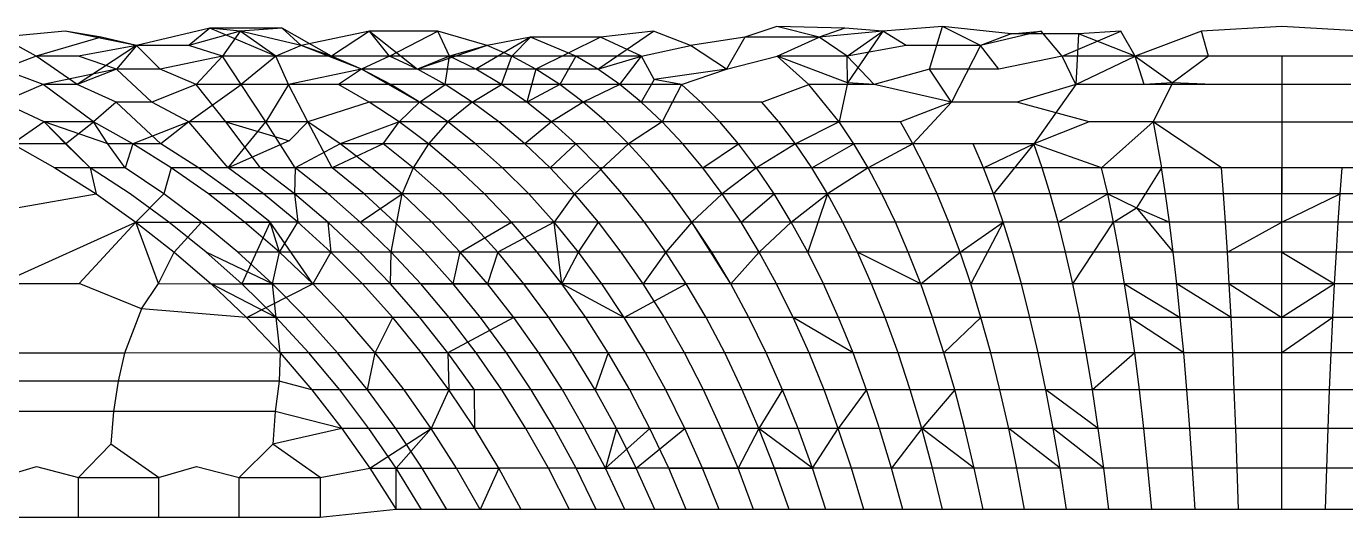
# Model space of a CAD drawing. Header units: inches. Extents: x 17 to 4615, y 5 to 3256.
# Drawn here: x 1641.469 to 1642.797, y 2598.152 to 2598.646 of the extents above; entities that cross this region are included whole.
import ezdxf

# ---------------------------------------------------------------- set-up
doc = ezdxf.new("R2010")
doc.units = ezdxf.units.IN
doc.header["$MEASUREMENT"] = 0

msp = doc.modelspace()

# ---------------------------------------------------------------- linework, layer by layer
for p, q in [((1642.2244, 2598.6464), (1642.1923, 2598.6356)), ((1642.267, 2598.6356), (1642.2244, 2598.6464)), ((1642.2926, 2598.6446), (1642.2244, 2598.6464)), ((1642.391, 2598.6464), (1642.331, 2598.6416)), ((1642.3778, 2598.6034), (1642.391, 2598.6464)), ((1642.4601, 2598.6391), (1642.391, 2598.6464)), ((1642.4291, 2598.6272), (1642.391, 2598.6464)), ((1642.7324, 2598.6464), (1642.6514, 2598.6416)), ((1642.8135, 2598.6416), (1642.7324, 2598.6464)), ((1641.5084, 2598.6416), (1641.4447, 2598.6356)), ((1641.4794, 2598.6165), (1641.4447, 2598.6356)), ((1641.5445, 2598.6356), (1641.4794, 2598.6165)), ((1641.5445, 2598.6356), (1641.5084, 2598.6416)), ((1641.5803, 2598.6272), (1641.5084, 2598.6416)), ((1641.5803, 2598.6272), (1641.5445, 2598.6356)), ((1641.654, 2598.6446), (1641.5803, 2598.6272)), ((1641.654, 2598.6446), (1641.6329, 2598.6272)), ((1641.6844, 2598.6416), (1641.6329, 2598.6272)), ((1641.6844, 2598.6416), (1641.654, 2598.6446)), ((1641.7266, 2598.6446), (1641.654, 2598.6446)), ((1641.7204, 2598.6165), (1641.654, 2598.6446)), ((1641.6844, 2598.6416), (1641.6668, 2598.6165)), ((1641.7266, 2598.6446), (1641.6844, 2598.6416)), ((1641.7204, 2598.6165), (1641.6844, 2598.6416)), ((1641.746, 2598.6272), (1641.6844, 2598.6416)), ((1641.746, 2598.6272), (1641.7266, 2598.6446)), ((1641.7764, 2598.6165), (1641.7266, 2598.6446)), ((1641.8146, 2598.6416), (1641.746, 2598.6272)), ((1641.8146, 2598.6416), (1641.7764, 2598.6165)), ((1641.8347, 2598.6165), (1641.8146, 2598.6416)), ((1641.8832, 2598.6416), (1641.8146, 2598.6416)), ((1641.8146, 2598.6416), (1641.8629, 2598.6034)), ((1641.8347, 2598.6165), (1641.8832, 2598.6416)), ((1641.8952, 2598.6165), (1641.8832, 2598.6416)), ((1641.9331, 2598.6272), (1641.8832, 2598.6416)), ((1641.9767, 2598.6356), (1641.9215, 2598.6034)), ((1641.9767, 2598.6356), (1641.9331, 2598.6272)), ((1641.9577, 2598.6165), (1641.9767, 2598.6356)), ((1642.0469, 2598.6356), (1641.9767, 2598.6356)), ((1642.022, 2598.6165), (1641.9767, 2598.6356)), ((1642.0469, 2598.6356), (1641.982, 2598.6034)), ((1642.0444, 2598.6034), (1642.1003, 2598.6416)), ((1642.1003, 2598.6416), (1642.0469, 2598.6356)), ((1642.0881, 2598.6165), (1642.0469, 2598.6356)), ((1642.1374, 2598.6272), (1642.1003, 2598.6416)), ((1642.1923, 2598.6356), (1642.1374, 2598.6272)), ((1642.1923, 2598.6356), (1642.1738, 2598.6034)), ((1642.267, 2598.6356), (1642.1923, 2598.6356)), ((1642.2247, 2598.6165), (1642.267, 2598.6356)), ((1642.2926, 2598.6446), (1642.267, 2598.6356)), ((1642.331, 2598.6416), (1642.267, 2598.6356)), ((1642.295, 2598.6165), (1642.267, 2598.6356)), ((1642.331, 2598.6416), (1642.2926, 2598.6446)), ((1642.295, 2598.6165), (1642.331, 2598.6416)), ((1642.331, 2598.6416), (1642.2953, 2598.5896)), ((1642.3546, 2598.6272), (1642.331, 2598.6416)), ((1642.4901, 2598.6416), (1642.4291, 2598.6272)), ((1642.4601, 2598.6391), (1642.4291, 2598.6272)), ((1642.4601, 2598.6391), (1642.4901, 2598.6416)), ((1642.5279, 2598.6391), (1642.4601, 2598.6391)), ((1642.5113, 2598.6165), (1642.4901, 2598.6416)), ((1642.5113, 2598.6165), (1642.5705, 2598.6416)), ((1642.5279, 2598.6391), (1642.5251, 2598.588)), ((1642.5705, 2598.6416), (1642.5279, 2598.6391)), ((1642.5847, 2598.6165), (1642.5279, 2598.6391)), ((1642.5847, 2598.6165), (1642.5705, 2598.6416)), ((1642.6514, 2598.6416), (1642.5847, 2598.6165)), ((1642.6585, 2598.6165), (1642.6514, 2598.6416)), ((1641.5803, 2598.6272), (1641.5204, 2598.588)), ((1641.5803, 2598.6272), (1641.522, 2598.6165)), ((1641.5803, 2598.6272), (1641.56, 2598.6034)), ((1641.6041, 2598.6034), (1641.5803, 2598.6272)), ((1641.6329, 2598.6272), (1641.5803, 2598.6272)), ((1641.6668, 2598.6165), (1641.6329, 2598.6272)), ((1641.746, 2598.6272), (1641.7204, 2598.6165)), ((1641.7764, 2598.6165), (1641.746, 2598.6272)), ((1641.8064, 2598.6034), (1641.746, 2598.6272)), ((1641.9331, 2598.6272), (1641.8629, 2598.6034)), ((1641.9331, 2598.6272), (1641.8952, 2598.6165)), ((1641.9577, 2598.6165), (1641.9331, 2598.6272)), ((1642.0881, 2598.6165), (1642.1374, 2598.6272)), ((1642.1738, 2598.6034), (1642.1374, 2598.6272)), ((1642.3546, 2598.6272), (1642.295, 2598.6165)), ((1642.4291, 2598.6272), (1642.3546, 2598.6272)), ((1642.4291, 2598.6272), (1642.4002, 2598.5703)), ((1642.4477, 2598.6034), (1642.4291, 2598.6272)), ((1641.4794, 2598.6165), (1641.4451, 2598.6034)), ((1641.5204, 2598.588), (1641.4794, 2598.6165)), ((1641.522, 2598.6165), (1641.4794, 2598.6165)), ((1641.56, 2598.6034), (1641.522, 2598.6165)), ((1641.6668, 2598.6165), (1641.6041, 2598.6034)), ((1641.6668, 2598.6165), (1641.6401, 2598.588)), ((1641.6854, 2598.588), (1641.6668, 2598.6165)), ((1641.7204, 2598.6165), (1641.6668, 2598.6165)), ((1641.7204, 2598.6165), (1641.6854, 2598.588)), ((1641.7332, 2598.588), (1641.7204, 2598.6165)), ((1641.7764, 2598.6165), (1641.7204, 2598.6165)), ((1641.8064, 2598.6034), (1641.7764, 2598.6165)), ((1641.8347, 2598.6165), (1641.7764, 2598.6165)), ((1641.8347, 2598.6165), (1641.8064, 2598.6034)), ((1641.8629, 2598.6034), (1641.8347, 2598.6165)), ((1641.8952, 2598.6165), (1641.8347, 2598.6165)), ((1641.8952, 2598.6165), (1641.8629, 2598.6034)), ((1641.8907, 2598.588), (1641.8952, 2598.6165)), ((1641.9215, 2598.6034), (1641.8952, 2598.6165)), ((1641.9577, 2598.6165), (1641.8952, 2598.6165)), ((1641.9474, 2598.588), (1641.9577, 2598.6165)), ((1641.982, 2598.6034), (1641.9577, 2598.6165)), ((1642.022, 2598.6165), (1641.9577, 2598.6165)), ((1642.022, 2598.6165), (1642.006, 2598.588)), ((1642.0444, 2598.6034), (1642.022, 2598.6165)), ((1642.0881, 2598.6165), (1642.022, 2598.6165)), ((1642.0444, 2598.6034), (1642.0881, 2598.6165)), ((1642.0663, 2598.588), (1642.0881, 2598.6165)), ((1642.1011, 2598.5929), (1642.0881, 2598.6165)), ((1642.1738, 2598.6034), (1642.2247, 2598.6165)), ((1642.295, 2598.6165), (1642.2247, 2598.6165)), ((1642.2564, 2598.588), (1642.2247, 2598.6165)), ((1642.2953, 2598.5896), (1642.2247, 2598.6165)), ((1642.3222, 2598.588), (1642.295, 2598.6165)), ((1642.2953, 2598.5896), (1642.295, 2598.6165)), ((1642.5113, 2598.6165), (1642.4477, 2598.6034)), ((1642.5847, 2598.6165), (1642.5113, 2598.6165)), ((1642.5251, 2598.588), (1642.5113, 2598.6165)), ((1642.5251, 2598.588), (1642.5847, 2598.6165)), ((1642.6585, 2598.6165), (1642.5847, 2598.6165)), ((1642.5847, 2598.6165), (1642.6225, 2598.5896)), ((1642.5939, 2598.588), (1642.5847, 2598.6165)), ((1642.6585, 2598.6165), (1642.6225, 2598.5896)), ((1642.7324, 2598.6165), (1642.6585, 2598.6165)), ((1642.8064, 2598.6165), (1642.7324, 2598.6165)), ((1642.7324, 2598.6165), (1642.7324, 2598.588)), ((1641.4862, 2598.588), (1641.4451, 2598.6034)), ((1641.56, 2598.6034), (1641.4862, 2598.588)), ((1641.56, 2598.6034), (1641.5204, 2598.588)), ((1641.5956, 2598.5703), (1641.56, 2598.6034)), ((1641.6041, 2598.6034), (1641.56, 2598.6034)), ((1641.6401, 2598.588), (1641.6041, 2598.6034)), ((1641.8064, 2598.6034), (1641.7332, 2598.588)), ((1641.8064, 2598.6034), (1641.7835, 2598.588)), ((1641.836, 2598.588), (1641.8064, 2598.6034)), ((1641.8629, 2598.6034), (1641.8064, 2598.6034)), ((1641.865, 2598.5703), (1641.8064, 2598.6034)), ((1641.8907, 2598.588), (1641.8629, 2598.6034)), ((1641.9215, 2598.6034), (1641.8629, 2598.6034)), ((1641.9474, 2598.588), (1641.9215, 2598.6034)), ((1641.982, 2598.6034), (1641.9215, 2598.6034)), ((1641.982, 2598.6034), (1641.9728, 2598.5703)), ((1642.006, 2598.588), (1641.982, 2598.6034)), ((1642.0444, 2598.6034), (1641.982, 2598.6034)), ((1642.0663, 2598.588), (1642.0444, 2598.6034)), ((1642.1738, 2598.6034), (1642.1011, 2598.5929)), ((1642.1283, 2598.588), (1642.1738, 2598.6034)), ((1642.3778, 2598.6034), (1642.3222, 2598.588)), ((1642.4477, 2598.6034), (1642.3778, 2598.6034)), ((1642.4002, 2598.5703), (1642.3778, 2598.6034)), ((1641.4862, 2598.588), (1641.445, 2598.5703)), ((1641.537, 2598.5504), (1641.4862, 2598.588)), ((1641.5204, 2598.588), (1641.4862, 2598.588)), ((1641.5597, 2598.5703), (1641.5204, 2598.588)), ((1641.6401, 2598.588), (1641.5956, 2598.5703)), ((1641.6329, 2598.5504), (1641.6854, 2598.588)), ((1641.6702, 2598.5504), (1641.6401, 2598.588)), ((1641.6854, 2598.588), (1641.6401, 2598.588)), ((1641.7102, 2598.5504), (1641.6854, 2598.588)), ((1641.7332, 2598.588), (1641.6854, 2598.588)), ((1641.7332, 2598.588), (1641.7102, 2598.5504)), ((1641.7526, 2598.5504), (1641.7332, 2598.588)), ((1641.7835, 2598.588), (1641.7332, 2598.588)), ((1641.8142, 2598.5703), (1641.7835, 2598.588)), ((1641.836, 2598.588), (1641.7835, 2598.588)), ((1641.865, 2598.5703), (1641.836, 2598.588)), ((1641.8907, 2598.588), (1641.836, 2598.588)), ((1641.865, 2598.5703), (1641.8907, 2598.588)), ((1641.9179, 2598.5703), (1641.8907, 2598.588)), ((1641.9474, 2598.588), (1641.8907, 2598.588)), ((1641.9179, 2598.5703), (1641.9474, 2598.588)), ((1641.9728, 2598.5703), (1641.9474, 2598.588)), ((1642.006, 2598.588), (1641.9474, 2598.588)), ((1642.006, 2598.588), (1641.9728, 2598.5703)), ((1642.0295, 2598.5703), (1642.006, 2598.588)), ((1642.0663, 2598.588), (1642.006, 2598.588)), ((1642.0663, 2598.588), (1642.0295, 2598.5703)), ((1642.0879, 2598.5703), (1642.0663, 2598.588)), ((1642.1283, 2598.588), (1642.0663, 2598.588)), ((1642.1011, 2598.5929), (1642.0879, 2598.5703)), ((1642.1283, 2598.588), (1642.1011, 2598.5929)), ((1642.1283, 2598.588), (1642.109, 2598.5504)), ((1642.1478, 2598.5703), (1642.1283, 2598.588)), ((1642.2092, 2598.5703), (1642.2564, 2598.588)), ((1642.3222, 2598.588), (1642.2564, 2598.588)), ((1642.2869, 2598.5504), (1642.2564, 2598.588)), ((1642.2953, 2598.5896), (1642.2869, 2598.5504)), ((1642.3222, 2598.588), (1642.2953, 2598.5896)), ((1642.4002, 2598.5703), (1642.3222, 2598.588)), ((1642.5251, 2598.588), (1642.4657, 2598.5703)), ((1642.5251, 2598.588), (1642.483, 2598.5284)), ((1642.5939, 2598.588), (1642.5251, 2598.588)), ((1642.6225, 2598.5896), (1642.5939, 2598.588)), ((1642.6631, 2598.588), (1642.5939, 2598.588)), ((1642.6225, 2598.5896), (1642.6028, 2598.5504)), ((1642.6631, 2598.588), (1642.6225, 2598.5896)), ((1642.7324, 2598.588), (1642.6631, 2598.588)), ((1642.8018, 2598.588), (1642.7324, 2598.588)), ((1642.7324, 2598.588), (1642.7324, 2598.5504)), ((1641.4873, 2598.5504), (1641.445, 2598.5703)), ((1641.5597, 2598.5703), (1641.537, 2598.5504)), ((1641.6048, 2598.5284), (1641.5597, 2598.5703)), ((1641.5956, 2598.5703), (1641.5597, 2598.5703)), ((1641.6329, 2598.5504), (1641.5956, 2598.5703)), ((1641.8142, 2598.5703), (1641.7526, 2598.5504)), ((1641.8443, 2598.5504), (1641.8142, 2598.5703)), ((1641.865, 2598.5703), (1641.8142, 2598.5703)), ((1641.8443, 2598.5504), (1641.865, 2598.5703)), ((1641.8935, 2598.5504), (1641.865, 2598.5703)), ((1641.9179, 2598.5703), (1641.865, 2598.5703)), ((1641.9179, 2598.5703), (1641.8935, 2598.5504)), ((1641.9447, 2598.5504), (1641.9179, 2598.5703)), ((1641.9728, 2598.5703), (1641.9179, 2598.5703)), ((1641.9977, 2598.5504), (1641.9728, 2598.5703)), ((1642.0295, 2598.5703), (1641.9728, 2598.5703)), ((1642.0295, 2598.5703), (1641.9977, 2598.5504)), ((1642.0526, 2598.5504), (1642.0295, 2598.5703)), ((1642.0879, 2598.5703), (1642.0295, 2598.5703)), ((1642.109, 2598.5504), (1642.0879, 2598.5703)), ((1642.1478, 2598.5703), (1642.0879, 2598.5703)), ((1642.167, 2598.5504), (1642.1478, 2598.5703)), ((1642.2092, 2598.5703), (1642.1478, 2598.5703)), ((1642.2264, 2598.5504), (1642.2092, 2598.5703)), ((1642.4002, 2598.5703), (1642.3486, 2598.5504)), ((1642.4002, 2598.5703), (1642.3613, 2598.5284)), ((1642.4657, 2598.5703), (1642.4002, 2598.5703)), ((1642.5384, 2598.5504), (1642.4657, 2598.5703)), ((1641.4873, 2598.5504), (1641.4554, 2598.5284)), ((1641.5336, 2598.5042), (1641.4873, 2598.5504)), ((1641.5512, 2598.5284), (1641.4873, 2598.5504)), ((1641.537, 2598.5504), (1641.4873, 2598.5504)), ((1641.4873, 2598.5504), (1641.5089, 2598.5284)), ((1641.5089, 2598.5284), (1641.537, 2598.5504)), ((1641.5766, 2598.5284), (1641.537, 2598.5504)), ((1641.5512, 2598.5284), (1641.537, 2598.5504)), ((1641.6329, 2598.5504), (1641.5766, 2598.5284)), ((1641.6329, 2598.5504), (1641.6048, 2598.5284)), ((1641.6724, 2598.5042), (1641.6329, 2598.5504)), ((1641.6702, 2598.5504), (1641.6329, 2598.5504)), ((1641.7048, 2598.5042), (1641.6702, 2598.5504)), ((1641.7102, 2598.5504), (1641.6702, 2598.5504)), ((1641.6702, 2598.5504), (1641.7337, 2598.5312)), ((1641.6724, 2598.5042), (1641.7102, 2598.5504)), ((1641.7398, 2598.5042), (1641.7102, 2598.5504)), ((1641.7526, 2598.5504), (1641.7102, 2598.5504)), ((1641.7337, 2598.5312), (1641.7526, 2598.5504)), ((1641.7851, 2598.5284), (1641.7526, 2598.5504)), ((1641.7771, 2598.5042), (1641.7526, 2598.5504)), ((1641.8443, 2598.5504), (1641.7851, 2598.5284)), ((1641.8283, 2598.5284), (1641.8443, 2598.5504)), ((1641.8738, 2598.5284), (1641.8443, 2598.5504)), ((1641.8935, 2598.5504), (1641.8443, 2598.5504)), ((1641.8935, 2598.5504), (1641.8738, 2598.5284)), ((1641.9213, 2598.5284), (1641.8935, 2598.5504)), ((1641.9447, 2598.5504), (1641.8935, 2598.5504)), ((1641.9708, 2598.5284), (1641.9447, 2598.5504)), ((1641.9977, 2598.5504), (1641.9447, 2598.5504)), ((1641.9977, 2598.5504), (1641.9708, 2598.5284)), ((1642.0221, 2598.5284), (1641.9977, 2598.5504)), ((1642.0526, 2598.5504), (1641.9977, 2598.5504)), ((1642.0751, 2598.5284), (1642.0526, 2598.5504)), ((1642.109, 2598.5504), (1642.0526, 2598.5504)), ((1642.109, 2598.5504), (1642.0751, 2598.5284)), ((1642.1297, 2598.5284), (1642.109, 2598.5504)), ((1642.167, 2598.5504), (1642.109, 2598.5504)), ((1642.1858, 2598.5284), (1642.167, 2598.5504)), ((1642.2264, 2598.5504), (1642.167, 2598.5504)), ((1642.2431, 2598.5284), (1642.2264, 2598.5504)), ((1642.2869, 2598.5504), (1642.2264, 2598.5504)), ((1642.2869, 2598.5504), (1642.2431, 2598.5284)), ((1642.3017, 2598.5284), (1642.2869, 2598.5504)), ((1642.3486, 2598.5504), (1642.2869, 2598.5504)), ((1642.3613, 2598.5284), (1642.3486, 2598.5504)), ((1642.5384, 2598.5504), (1642.483, 2598.5284)), ((1642.6028, 2598.5504), (1642.5384, 2598.5504)), ((1642.5511, 2598.5042), (1642.6028, 2598.5504)), ((1642.6718, 2598.5042), (1642.6028, 2598.5504)), ((1642.6028, 2598.5504), (1642.6113, 2598.5042)), ((1642.6028, 2598.5504), (1642.7324, 2598.5504)), ((1642.7324, 2598.5504), (1642.7324, 2598.4779)), ((1642.7324, 2598.5504), (1642.8621, 2598.5504)), ((1641.4554, 2598.5284), (1641.498, 2598.5042)), ((1641.5089, 2598.5284), (1641.4554, 2598.5284)), ((1641.5336, 2598.5042), (1641.5089, 2598.5284)), ((1641.5688, 2598.5042), (1641.5512, 2598.5284)), ((1641.5766, 2598.5284), (1641.5512, 2598.5284)), ((1641.5766, 2598.5284), (1641.5688, 2598.5042)), ((1641.6152, 2598.5042), (1641.5766, 2598.5284)), ((1641.6048, 2598.5284), (1641.5766, 2598.5284)), ((1641.6425, 2598.5042), (1641.6048, 2598.5284)), ((1641.7337, 2598.5312), (1641.6724, 2598.5042)), ((1641.7851, 2598.5284), (1641.7398, 2598.5042)), ((1641.8283, 2598.5284), (1641.7771, 2598.5042)), ((1641.8167, 2598.5042), (1641.7851, 2598.5284)), ((1641.8283, 2598.5284), (1641.7851, 2598.5284)), ((1641.8585, 2598.5042), (1641.8283, 2598.5284)), ((1641.8738, 2598.5284), (1641.8283, 2598.5284)), ((1641.8738, 2598.5284), (1641.8585, 2598.5042)), ((1641.9025, 2598.5042), (1641.8738, 2598.5284)), ((1641.9213, 2598.5284), (1641.8738, 2598.5284)), ((1641.9484, 2598.5042), (1641.9213, 2598.5284)), ((1641.9708, 2598.5284), (1641.9213, 2598.5284)), ((1641.9962, 2598.5042), (1641.9708, 2598.5284)), ((1642.0221, 2598.5284), (1641.9708, 2598.5284)), ((1641.9962, 2598.5042), (1642.0221, 2598.5284)), ((1642.0751, 2598.5284), (1642.0209, 2598.4779)), ((1642.0458, 2598.5042), (1642.0221, 2598.5284)), ((1642.0751, 2598.5284), (1642.0221, 2598.5284)), ((1642.0971, 2598.5042), (1642.0751, 2598.5284)), ((1642.1297, 2598.5284), (1642.0751, 2598.5284)), ((1642.1499, 2598.5042), (1642.1297, 2598.5284)), ((1642.1858, 2598.5284), (1642.1297, 2598.5284)), ((1642.1499, 2598.5042), (1642.1858, 2598.5284)), ((1642.204, 2598.5042), (1642.1858, 2598.5284)), ((1642.2431, 2598.5284), (1642.1858, 2598.5284)), ((1642.2431, 2598.5284), (1642.204, 2598.5042)), ((1642.2595, 2598.5042), (1642.2431, 2598.5284)), ((1642.3017, 2598.5284), (1642.2431, 2598.5284)), ((1642.2595, 2598.5042), (1642.3017, 2598.5284)), ((1642.3161, 2598.5042), (1642.3017, 2598.5284)), ((1642.3613, 2598.5284), (1642.3017, 2598.5284)), ((1642.3613, 2598.5284), (1642.3161, 2598.5042)), ((1642.3737, 2598.5042), (1642.3613, 2598.5284)), ((1642.4218, 2598.5284), (1642.3613, 2598.5284)), ((1642.4321, 2598.5042), (1642.4218, 2598.5284)), ((1642.483, 2598.5284), (1642.4218, 2598.5284)), ((1642.4321, 2598.5042), (1642.483, 2598.5284)), ((1642.483, 2598.5284), (1642.4422, 2598.4779)), ((1642.4913, 2598.5042), (1642.483, 2598.5284)), ((1642.5511, 2598.5042), (1642.483, 2598.5284)), ((1641.498, 2598.5042), (1641.5395, 2598.4779)), ((1641.5336, 2598.5042), (1641.498, 2598.5042)), ((1641.5738, 2598.4779), (1641.5336, 2598.5042)), ((1641.5688, 2598.5042), (1641.5336, 2598.5042)), ((1641.5336, 2598.5042), (1641.5395, 2598.4779)), ((1641.6078, 2598.4779), (1641.5688, 2598.5042)), ((1641.6152, 2598.5042), (1641.6078, 2598.4779)), ((1641.6527, 2598.4779), (1641.6152, 2598.5042)), ((1641.6425, 2598.5042), (1641.6152, 2598.5042)), ((1641.6791, 2598.4779), (1641.6425, 2598.5042)), ((1641.6724, 2598.5042), (1641.6425, 2598.5042)), ((1641.708, 2598.4779), (1641.6724, 2598.5042)), ((1641.7048, 2598.5042), (1641.6724, 2598.5042)), ((1641.7393, 2598.4779), (1641.7048, 2598.5042)), ((1641.7398, 2598.5042), (1641.7048, 2598.5042)), ((1641.7398, 2598.5042), (1641.7393, 2598.4779)), ((1641.7731, 2598.4779), (1641.7398, 2598.5042)), ((1641.7771, 2598.5042), (1641.7398, 2598.5042)), ((1641.8092, 2598.4779), (1641.7771, 2598.5042)), ((1641.8167, 2598.5042), (1641.7771, 2598.5042)), ((1641.8474, 2598.4779), (1641.8167, 2598.5042)), ((1641.8585, 2598.5042), (1641.8167, 2598.5042)), ((1641.8585, 2598.5042), (1641.8474, 2598.4779)), ((1641.8879, 2598.4779), (1641.8585, 2598.5042)), ((1641.9025, 2598.5042), (1641.8585, 2598.5042)), ((1641.9303, 2598.4779), (1641.9025, 2598.5042)), ((1641.9484, 2598.5042), (1641.9025, 2598.5042)), ((1641.9747, 2598.4779), (1641.9484, 2598.5042)), ((1641.9962, 2598.5042), (1641.9484, 2598.5042)), ((1642.0209, 2598.4779), (1641.9962, 2598.5042)), ((1642.0458, 2598.5042), (1641.9962, 2598.5042)), ((1642.0689, 2598.4779), (1642.0458, 2598.5042)), ((1642.0971, 2598.5042), (1642.0458, 2598.5042)), ((1642.1184, 2598.4779), (1642.0971, 2598.5042)), ((1642.1499, 2598.5042), (1642.0971, 2598.5042)), ((1642.1694, 2598.4779), (1642.1499, 2598.5042)), ((1642.204, 2598.5042), (1642.1499, 2598.5042)), ((1642.204, 2598.5042), (1642.1694, 2598.4779)), ((1642.2218, 2598.4779), (1642.204, 2598.5042)), ((1642.2595, 2598.5042), (1642.204, 2598.5042)), ((1642.2754, 2598.4779), (1642.2595, 2598.5042)), ((1642.3161, 2598.5042), (1642.2595, 2598.5042)), ((1642.3161, 2598.5042), (1642.2754, 2598.4779)), ((1642.3301, 2598.4779), (1642.3161, 2598.5042)), ((1642.3737, 2598.5042), (1642.3161, 2598.5042)), ((1642.3857, 2598.4779), (1642.3737, 2598.5042)), ((1642.4321, 2598.5042), (1642.3737, 2598.5042)), ((1642.4422, 2598.4779), (1642.4321, 2598.5042)), ((1642.4913, 2598.5042), (1642.4321, 2598.5042)), ((1642.4994, 2598.4779), (1642.4913, 2598.5042)), ((1642.5511, 2598.5042), (1642.4913, 2598.5042)), ((1642.5572, 2598.4779), (1642.5511, 2598.5042)), ((1642.6113, 2598.5042), (1642.5511, 2598.5042)), ((1642.6113, 2598.5042), (1642.5863, 2598.4639)), ((1642.6154, 2598.4779), (1642.6113, 2598.5042)), ((1642.6718, 2598.5042), (1642.6113, 2598.5042)), ((1642.6738, 2598.4779), (1642.6718, 2598.5042)), ((1642.7324, 2598.5042), (1642.6718, 2598.5042)), ((1642.7324, 2598.4779), (1642.7324, 2598.5042)), ((1642.7931, 2598.5042), (1642.7324, 2598.5042)), ((1642.7911, 2598.4779), (1642.7931, 2598.5042)), ((1642.8536, 2598.5042), (1642.7931, 2598.5042)), ((1641.4595, 2598.4639), (1641.5395, 2598.4779)), ((1641.5395, 2598.4779), (1641.5795, 2598.4496)), ((1641.6127, 2598.4496), (1641.5738, 2598.4779)), ((1641.6078, 2598.4779), (1641.5795, 2598.4496)), ((1641.6456, 2598.4496), (1641.6078, 2598.4779)), ((1641.689, 2598.4496), (1641.6527, 2598.4779)), ((1641.6791, 2598.4779), (1641.6527, 2598.4779)), ((1641.7145, 2598.4496), (1641.6791, 2598.4779)), ((1641.708, 2598.4779), (1641.6791, 2598.4779)), ((1641.7424, 2598.4496), (1641.708, 2598.4779)), ((1641.7393, 2598.4779), (1641.708, 2598.4779)), ((1641.7727, 2598.4496), (1641.7393, 2598.4779)), ((1641.7731, 2598.4779), (1641.7393, 2598.4779)), ((1641.7393, 2598.4779), (1641.7424, 2598.4496)), ((1641.8053, 2598.4496), (1641.7731, 2598.4779)), ((1641.8092, 2598.4779), (1641.7731, 2598.4779)), ((1641.8053, 2598.4496), (1641.8474, 2598.4779)), ((1641.8402, 2598.4496), (1641.8092, 2598.4779)), ((1641.8474, 2598.4779), (1641.8092, 2598.4779)), ((1641.8364, 2598.4194), (1641.8474, 2598.4779)), ((1641.8772, 2598.4496), (1641.8474, 2598.4779)), ((1641.8879, 2598.4779), (1641.8474, 2598.4779)), ((1641.9162, 2598.4496), (1641.8879, 2598.4779)), ((1641.9303, 2598.4779), (1641.8879, 2598.4779)), ((1641.9573, 2598.4496), (1641.9303, 2598.4779)), ((1641.9747, 2598.4779), (1641.9303, 2598.4779)), ((1642.0002, 2598.4496), (1641.9747, 2598.4779)), ((1642.0209, 2598.4779), (1641.9747, 2598.4779)), ((1642.0209, 2598.4779), (1642.0002, 2598.4496)), ((1642.0448, 2598.4496), (1642.0209, 2598.4779)), ((1642.0689, 2598.4779), (1642.0209, 2598.4779)), ((1642.0912, 2598.4496), (1642.0689, 2598.4779)), ((1642.1184, 2598.4779), (1642.0689, 2598.4779)), ((1642.139, 2598.4496), (1642.1184, 2598.4779)), ((1642.1694, 2598.4779), (1642.1184, 2598.4779)), ((1642.139, 2598.4496), (1642.1694, 2598.4779)), ((1642.1883, 2598.4496), (1642.1694, 2598.4779)), ((1642.2218, 2598.4779), (1642.1694, 2598.4779)), ((1642.1883, 2598.4496), (1642.2218, 2598.4779)), ((1642.2389, 2598.4496), (1642.2218, 2598.4779)), ((1642.2754, 2598.4779), (1642.2218, 2598.4779)), ((1642.2389, 2598.4496), (1642.2754, 2598.4779)), ((1642.2754, 2598.4779), (1642.2555, 2598.4194)), ((1642.2907, 2598.4496), (1642.2754, 2598.4779)), ((1642.3301, 2598.4779), (1642.2754, 2598.4779)), ((1642.3436, 2598.4496), (1642.3301, 2598.4779)), ((1642.3857, 2598.4779), (1642.3301, 2598.4779)), ((1642.3974, 2598.4496), (1642.3857, 2598.4779)), ((1642.4422, 2598.4779), (1642.3857, 2598.4779)), ((1642.452, 2598.4496), (1642.4422, 2598.4779)), ((1642.4994, 2598.4779), (1642.4422, 2598.4779)), ((1642.5072, 2598.4496), (1642.4994, 2598.4779)), ((1642.5572, 2598.4779), (1642.4994, 2598.4779)), ((1642.5072, 2598.4496), (1642.5572, 2598.4779)), ((1642.5631, 2598.4496), (1642.5572, 2598.4779)), ((1642.6154, 2598.4779), (1642.5572, 2598.4779)), ((1642.5572, 2598.4779), (1642.5863, 2598.4639)), ((1642.6193, 2598.4496), (1642.6154, 2598.4779)), ((1642.6738, 2598.4779), (1642.6154, 2598.4779)), ((1642.6758, 2598.4496), (1642.6738, 2598.4779)), ((1642.7324, 2598.4779), (1642.6738, 2598.4779)), ((1642.7324, 2598.4496), (1642.7324, 2598.4779)), ((1642.7911, 2598.4779), (1642.7324, 2598.4779)), ((1642.7324, 2598.4496), (1642.7911, 2598.4779)), ((1642.7891, 2598.4496), (1642.7911, 2598.4779)), ((1642.8495, 2598.4779), (1642.7911, 2598.4779)), ((1642.5631, 2598.4496), (1642.5863, 2598.4639)), ((1642.5863, 2598.4639), (1642.6193, 2598.4496)), ((1642.5863, 2598.4639), (1642.6231, 2598.4194)), ((1641.4432, 2598.3878), (1641.5795, 2598.4496)), ((1641.5795, 2598.4496), (1641.5224, 2598.3878)), ((1641.5795, 2598.4496), (1641.6182, 2598.4194)), ((1641.6024, 2598.3878), (1641.5795, 2598.4496)), ((1641.5795, 2598.4496), (1641.6127, 2598.4496)), ((1641.6503, 2598.4194), (1641.6127, 2598.4496)), ((1641.6127, 2598.4496), (1641.6456, 2598.4496)), ((1641.6182, 2598.4194), (1641.6456, 2598.4496)), ((1641.682, 2598.4194), (1641.6456, 2598.4496)), ((1641.6456, 2598.4496), (1641.7145, 2598.4496)), ((1641.7145, 2598.4496), (1641.6863, 2598.3874)), ((1641.7239, 2598.4194), (1641.689, 2598.4496)), ((1641.7145, 2598.4496), (1641.689, 2598.4496)), ((1641.7239, 2598.4194), (1641.7145, 2598.4496)), ((1641.7424, 2598.4496), (1641.7145, 2598.4496)), ((1641.7575, 2598.3874), (1641.7145, 2598.4496)), ((1641.7239, 2598.4194), (1641.7424, 2598.4496)), ((1641.7756, 2598.4194), (1641.7424, 2598.4496)), ((1641.7727, 2598.4496), (1641.7424, 2598.4496)), ((1641.8049, 2598.4194), (1641.7727, 2598.4496)), ((1641.8053, 2598.4496), (1641.7727, 2598.4496)), ((1641.7727, 2598.4496), (1641.7756, 2598.4194)), ((1641.8364, 2598.4194), (1641.8053, 2598.4496)), ((1641.8402, 2598.4496), (1641.8053, 2598.4496)), ((1641.8701, 2598.4194), (1641.8402, 2598.4496)), ((1641.8772, 2598.4496), (1641.8402, 2598.4496)), ((1641.9058, 2598.4194), (1641.8772, 2598.4496)), ((1641.9162, 2598.4496), (1641.8772, 2598.4496)), ((1641.9058, 2598.4194), (1641.9573, 2598.4496)), ((1641.9436, 2598.4194), (1641.9162, 2598.4496)), ((1641.9573, 2598.4496), (1641.9162, 2598.4496)), ((1642.0002, 2598.4496), (1641.9436, 2598.4194)), ((1641.9833, 2598.4194), (1641.9573, 2598.4496)), ((1642.0002, 2598.4496), (1641.9573, 2598.4496)), ((1642.0247, 2598.4194), (1642.0002, 2598.4496)), ((1642.0448, 2598.4496), (1642.0002, 2598.4496)), ((1642.0082, 2598.3874), (1642.0002, 2598.4496)), ((1642.0247, 2598.4194), (1642.0448, 2598.4496)), ((1642.0679, 2598.4194), (1642.0448, 2598.4496)), ((1642.0912, 2598.4496), (1642.0448, 2598.4496)), ((1642.1127, 2598.4194), (1642.0912, 2598.4496)), ((1642.139, 2598.4496), (1642.0912, 2598.4496)), ((1642.139, 2598.4496), (1642.1127, 2598.4194)), ((1642.1589, 2598.4194), (1642.139, 2598.4496)), ((1642.1883, 2598.4496), (1642.139, 2598.4496)), ((1642.178, 2598.3874), (1642.139, 2598.4496)), ((1642.2066, 2598.4194), (1642.1883, 2598.4496)), ((1642.2389, 2598.4496), (1642.1883, 2598.4496)), ((1642.2066, 2598.4194), (1642.2389, 2598.4496)), ((1642.2555, 2598.4194), (1642.2389, 2598.4496)), ((1642.2907, 2598.4496), (1642.2389, 2598.4496)), ((1642.3055, 2598.4194), (1642.2907, 2598.4496)), ((1642.3436, 2598.4496), (1642.2907, 2598.4496)), ((1642.3566, 2598.4194), (1642.3436, 2598.4496)), ((1642.3974, 2598.4496), (1642.3436, 2598.4496)), ((1642.4086, 2598.4194), (1642.3974, 2598.4496)), ((1642.452, 2598.4496), (1642.3974, 2598.4496)), ((1642.4086, 2598.4194), (1642.452, 2598.4496)), ((1642.452, 2598.4496), (1642.4194, 2598.3874)), ((1642.4614, 2598.4194), (1642.452, 2598.4496)), ((1642.5072, 2598.4496), (1642.452, 2598.4496)), ((1642.5148, 2598.4194), (1642.5072, 2598.4496)), ((1642.5631, 2598.4496), (1642.5072, 2598.4496)), ((1642.522, 2598.3874), (1642.5631, 2598.4496)), ((1642.5688, 2598.4194), (1642.5631, 2598.4496)), ((1642.6193, 2598.4496), (1642.5631, 2598.4496)), ((1642.6231, 2598.4194), (1642.6193, 2598.4496)), ((1642.6758, 2598.4496), (1642.6193, 2598.4496)), ((1642.6777, 2598.4194), (1642.6758, 2598.4496)), ((1642.7324, 2598.4496), (1642.6758, 2598.4496)), ((1642.6777, 2598.4194), (1642.7324, 2598.4496)), ((1642.7324, 2598.4194), (1642.7324, 2598.4496)), ((1642.7891, 2598.4496), (1642.7324, 2598.4496)), ((1642.7872, 2598.4194), (1642.7891, 2598.4496)), ((1642.8456, 2598.4496), (1642.7891, 2598.4496)), ((1641.6024, 2598.3878), (1641.6182, 2598.4194)), ((1641.6182, 2598.4194), (1641.6553, 2598.3874)), ((1641.6863, 2598.3874), (1641.6503, 2598.4194)), ((1641.7171, 2598.3874), (1641.6503, 2598.4194)), ((1641.7171, 2598.3874), (1641.682, 2598.4194)), ((1641.7239, 2598.4194), (1641.682, 2598.4194)), ((1641.7171, 2598.3874), (1641.7239, 2598.4194)), ((1641.7575, 2598.3874), (1641.7239, 2598.4194)), ((1641.7756, 2598.4194), (1641.7239, 2598.4194)), ((1641.7756, 2598.4194), (1641.7575, 2598.3874)), ((1641.8074, 2598.3874), (1641.7756, 2598.4194)), ((1641.8049, 2598.4194), (1641.7756, 2598.4194)), ((1641.8358, 2598.3874), (1641.8049, 2598.4194)), ((1641.8364, 2598.4194), (1641.8049, 2598.4194)), ((1641.8358, 2598.3874), (1641.8364, 2598.4194)), ((1641.8662, 2598.3874), (1641.8364, 2598.4194)), ((1641.8701, 2598.4194), (1641.8364, 2598.4194)), ((1641.8988, 2598.3874), (1641.8701, 2598.4194)), ((1641.9058, 2598.4194), (1641.8701, 2598.4194)), ((1641.8988, 2598.3874), (1641.9058, 2598.4194)), ((1641.9334, 2598.3874), (1641.9058, 2598.4194)), ((1641.9436, 2598.4194), (1641.9058, 2598.4194)), ((1641.9436, 2598.4194), (1641.9334, 2598.3874)), ((1641.9699, 2598.3874), (1641.9436, 2598.4194)), ((1641.9833, 2598.4194), (1641.9436, 2598.4194)), ((1642.0082, 2598.3874), (1641.9833, 2598.4194)), ((1642.0247, 2598.4194), (1641.9833, 2598.4194)), ((1642.0082, 2598.3874), (1642.0247, 2598.4194)), ((1642.0483, 2598.3874), (1642.0247, 2598.4194)), ((1642.0679, 2598.4194), (1642.0247, 2598.4194)), ((1642.09, 2598.3874), (1642.0679, 2598.4194)), ((1642.1127, 2598.4194), (1642.0679, 2598.4194)), ((1642.1127, 2598.4194), (1642.09, 2598.3874)), ((1642.1333, 2598.3874), (1642.1127, 2598.4194)), ((1642.1589, 2598.4194), (1642.1127, 2598.4194)), ((1642.178, 2598.3874), (1642.1589, 2598.4194)), ((1642.2066, 2598.4194), (1642.1589, 2598.4194)), ((1642.178, 2598.3874), (1642.2066, 2598.4194)), ((1642.2241, 2598.3874), (1642.2066, 2598.4194)), ((1642.2555, 2598.4194), (1642.2066, 2598.4194)), ((1642.2713, 2598.3874), (1642.2555, 2598.4194)), ((1642.3055, 2598.4194), (1642.2555, 2598.4194)), ((1642.3197, 2598.3874), (1642.3055, 2598.4194)), ((1642.3566, 2598.4194), (1642.3055, 2598.4194)), ((1642.3691, 2598.3874), (1642.3055, 2598.4194)), ((1642.3691, 2598.3874), (1642.3566, 2598.4194)), ((1642.4086, 2598.4194), (1642.3566, 2598.4194)), ((1642.3691, 2598.3874), (1642.4086, 2598.4194)), ((1642.4194, 2598.3874), (1642.4086, 2598.4194)), ((1642.4614, 2598.4194), (1642.4086, 2598.4194)), ((1642.4704, 2598.3874), (1642.4614, 2598.4194)), ((1642.5148, 2598.4194), (1642.4614, 2598.4194)), ((1642.522, 2598.3874), (1642.5148, 2598.4194)), ((1642.5688, 2598.4194), (1642.5148, 2598.4194)), ((1642.5742, 2598.3874), (1642.5688, 2598.4194)), ((1642.6231, 2598.4194), (1642.5688, 2598.4194)), ((1642.6267, 2598.3874), (1642.6231, 2598.4194)), ((1642.6777, 2598.4194), (1642.6231, 2598.4194)), ((1642.6795, 2598.3874), (1642.6777, 2598.4194)), ((1642.7324, 2598.4194), (1642.6777, 2598.4194)), ((1642.7324, 2598.3874), (1642.7324, 2598.4194)), ((1642.7872, 2598.4194), (1642.7324, 2598.4194)), ((1642.7324, 2598.4194), (1642.7853, 2598.3874)), ((1642.7853, 2598.3874), (1642.7872, 2598.4194)), ((1642.8418, 2598.4194), (1642.7872, 2598.4194)), ((1641.4432, 2598.3878), (1641.5224, 2598.3878)), ((1641.5852, 2598.3624), (1641.5224, 2598.3878)), ((1641.5852, 2598.3624), (1641.6024, 2598.3878)), ((1641.6024, 2598.3878), (1641.6553, 2598.3874)), ((1641.6553, 2598.3874), (1641.6908, 2598.3535)), ((1641.7208, 2598.3535), (1641.6553, 2598.3874)), ((1641.6553, 2598.3874), (1641.6863, 2598.3874)), ((1641.7208, 2598.3535), (1641.6863, 2598.3874)), ((1641.7575, 2598.3874), (1641.6863, 2598.3874)), ((1641.6863, 2598.3874), (1641.7171, 2598.3874)), ((1641.6908, 2598.3535), (1641.7575, 2598.3874)), ((1641.7505, 2598.3535), (1641.7171, 2598.3874)), ((1641.7208, 2598.3535), (1641.7171, 2598.3874)), ((1641.7897, 2598.3535), (1641.7575, 2598.3874)), ((1641.8074, 2598.3874), (1641.7575, 2598.3874)), ((1641.8379, 2598.3535), (1641.8074, 2598.3874)), ((1641.8358, 2598.3874), (1641.8074, 2598.3874)), ((1641.8653, 2598.3535), (1641.8358, 2598.3874)), ((1641.8662, 2598.3874), (1641.8358, 2598.3874)), ((1641.8988, 2598.3874), (1641.8358, 2598.3874)), ((1641.8948, 2598.3535), (1641.8662, 2598.3874)), ((1641.8988, 2598.3874), (1641.8662, 2598.3874)), ((1641.8662, 2598.3874), (1641.9334, 2598.3874)), ((1641.9263, 2598.3535), (1641.8988, 2598.3874)), ((1641.9334, 2598.3874), (1641.8988, 2598.3874)), ((1641.9597, 2598.3535), (1641.9334, 2598.3874)), ((1641.9699, 2598.3874), (1641.9334, 2598.3874)), ((1641.9334, 2598.3874), (1642.0082, 2598.3874)), ((1641.995, 2598.3535), (1641.9699, 2598.3874)), ((1642.0082, 2598.3874), (1641.9699, 2598.3874)), ((1642.0321, 2598.3535), (1642.0082, 2598.3874)), ((1642.0483, 2598.3874), (1642.0082, 2598.3874)), ((1642.0708, 2598.3535), (1642.0082, 2598.3874)), ((1642.0708, 2598.3535), (1642.0483, 2598.3874)), ((1642.09, 2598.3874), (1642.0483, 2598.3874)), ((1642.0708, 2598.3535), (1642.1333, 2598.3874)), ((1642.1112, 2598.3535), (1642.09, 2598.3874)), ((1642.1333, 2598.3874), (1642.09, 2598.3874)), ((1642.1531, 2598.3535), (1642.1333, 2598.3874)), ((1642.178, 2598.3874), (1642.1333, 2598.3874)), ((1642.1963, 2598.3535), (1642.178, 2598.3874)), ((1642.2241, 2598.3874), (1642.178, 2598.3874)), ((1642.2408, 2598.3535), (1642.2241, 2598.3874)), ((1642.2713, 2598.3874), (1642.2241, 2598.3874)), ((1642.2865, 2598.3535), (1642.2713, 2598.3874)), ((1642.3197, 2598.3874), (1642.2713, 2598.3874)), ((1642.3334, 2598.3535), (1642.3197, 2598.3874)), ((1642.3691, 2598.3874), (1642.3197, 2598.3874)), ((1642.3811, 2598.3535), (1642.3691, 2598.3874)), ((1642.4194, 2598.3874), (1642.3691, 2598.3874)), ((1642.4297, 2598.3535), (1642.4194, 2598.3874)), ((1642.4704, 2598.3874), (1642.4194, 2598.3874)), ((1642.479, 2598.3535), (1642.4704, 2598.3874)), ((1642.522, 2598.3874), (1642.4704, 2598.3874)), ((1642.529, 2598.3535), (1642.522, 2598.3874)), ((1642.5742, 2598.3874), (1642.522, 2598.3874)), ((1642.5794, 2598.3535), (1642.5742, 2598.3874)), ((1642.6267, 2598.3874), (1642.5742, 2598.3874)), ((1642.5742, 2598.3874), (1642.6302, 2598.3535)), ((1642.6302, 2598.3535), (1642.6267, 2598.3874)), ((1642.6795, 2598.3874), (1642.6267, 2598.3874)), ((1642.6813, 2598.3535), (1642.6267, 2598.3874)), ((1642.6813, 2598.3535), (1642.6795, 2598.3874)), ((1642.7324, 2598.3874), (1642.6795, 2598.3874)), ((1642.6795, 2598.3874), (1642.7324, 2598.3535)), ((1642.7324, 2598.3535), (1642.7324, 2598.3874)), ((1642.7853, 2598.3874), (1642.7324, 2598.3874)), ((1642.7853, 2598.3874), (1642.7324, 2598.3535)), ((1642.7836, 2598.3535), (1642.7853, 2598.3874)), ((1642.8381, 2598.3874), (1642.7853, 2598.3874)), ((1641.5852, 2598.3624), (1641.5682, 2598.3178)), ((1641.6908, 2598.3535), (1641.5852, 2598.3624)), ((1641.6908, 2598.3535), (1641.7246, 2598.318)), ((1641.7208, 2598.3535), (1641.6908, 2598.3535)), ((1641.7536, 2598.318), (1641.7208, 2598.3535)), ((1641.7246, 2598.318), (1641.7208, 2598.3535)), ((1641.7505, 2598.3535), (1641.7208, 2598.3535)), ((1641.7824, 2598.318), (1641.7505, 2598.3535)), ((1641.7897, 2598.3535), (1641.7505, 2598.3535)), ((1641.8203, 2598.318), (1641.7897, 2598.3535)), ((1641.8379, 2598.3535), (1641.7897, 2598.3535)), ((1641.8203, 2598.318), (1641.8379, 2598.3535)), ((1641.867, 2598.318), (1641.8379, 2598.3535)), ((1641.8653, 2598.3535), (1641.8379, 2598.3535)), ((1641.8948, 2598.3535), (1641.8379, 2598.3535)), ((1641.8934, 2598.318), (1641.8653, 2598.3535)), ((1641.8948, 2598.3535), (1641.8653, 2598.3535)), ((1641.9597, 2598.3535), (1641.8934, 2598.318)), ((1641.922, 2598.318), (1641.8948, 2598.3535)), ((1641.9263, 2598.3535), (1641.8948, 2598.3535)), ((1641.9524, 2598.318), (1641.9263, 2598.3535)), ((1641.9597, 2598.3535), (1641.9263, 2598.3535)), ((1641.9848, 2598.318), (1641.9597, 2598.3535)), ((1641.995, 2598.3535), (1641.9597, 2598.3535)), ((1642.0189, 2598.318), (1641.995, 2598.3535)), ((1642.0321, 2598.3535), (1641.995, 2598.3535)), ((1642.0708, 2598.3535), (1641.995, 2598.3535)), ((1642.0548, 2598.318), (1642.0321, 2598.3535)), ((1642.0708, 2598.3535), (1642.0321, 2598.3535)), ((1642.0923, 2598.318), (1642.0708, 2598.3535)), ((1642.1112, 2598.3535), (1642.0708, 2598.3535)), ((1642.1314, 2598.318), (1642.1112, 2598.3535)), ((1642.1531, 2598.3535), (1642.1112, 2598.3535)), ((1642.1719, 2598.318), (1642.1531, 2598.3535)), ((1642.1963, 2598.3535), (1642.1531, 2598.3535)), ((1642.2137, 2598.318), (1642.1963, 2598.3535)), ((1642.2408, 2598.3535), (1642.1963, 2598.3535)), ((1642.2568, 2598.318), (1642.2408, 2598.3535)), ((1642.2865, 2598.3535), (1642.2408, 2598.3535)), ((1642.301, 2598.318), (1642.2408, 2598.3535)), ((1642.301, 2598.318), (1642.2865, 2598.3535)), ((1642.3334, 2598.3535), (1642.2865, 2598.3535)), ((1642.3463, 2598.318), (1642.3334, 2598.3535)), ((1642.3811, 2598.3535), (1642.3334, 2598.3535)), ((1642.3925, 2598.318), (1642.3811, 2598.3535)), ((1642.4297, 2598.3535), (1642.3811, 2598.3535)), ((1642.4297, 2598.3535), (1642.3925, 2598.318)), ((1642.4395, 2598.318), (1642.4297, 2598.3535)), ((1642.479, 2598.3535), (1642.4297, 2598.3535)), ((1642.4873, 2598.318), (1642.479, 2598.3535)), ((1642.529, 2598.3535), (1642.479, 2598.3535)), ((1642.5356, 2598.318), (1642.529, 2598.3535)), ((1642.5794, 2598.3535), (1642.529, 2598.3535)), ((1642.5844, 2598.318), (1642.5794, 2598.3535)), ((1642.6302, 2598.3535), (1642.5794, 2598.3535)), ((1642.6336, 2598.318), (1642.5794, 2598.3535)), ((1642.6336, 2598.318), (1642.6302, 2598.3535)), ((1642.6813, 2598.3535), (1642.6302, 2598.3535)), ((1642.6829, 2598.318), (1642.6813, 2598.3535)), ((1642.7324, 2598.3535), (1642.6813, 2598.3535)), ((1642.7324, 2598.318), (1642.7324, 2598.3535)), ((1642.7836, 2598.3535), (1642.7324, 2598.3535)), ((1642.7836, 2598.3535), (1642.7324, 2598.318)), ((1642.782, 2598.318), (1642.7836, 2598.3535)), ((1642.8347, 2598.3535), (1642.7836, 2598.3535)), ((1641.5682, 2598.3178), (1641.4099, 2598.3178)), ((1641.5682, 2598.3178), (1641.5618, 2598.2897)), ((1641.7246, 2598.318), (1641.5682, 2598.3178)), ((1641.7246, 2598.318), (1641.7238, 2598.2897)), ((1641.7246, 2598.318), (1641.7566, 2598.2808)), ((1641.7536, 2598.318), (1641.7246, 2598.318)), ((1641.7847, 2598.2808), (1641.7536, 2598.318)), ((1641.7824, 2598.318), (1641.7536, 2598.318)), ((1641.8126, 2598.2808), (1641.7824, 2598.318)), ((1641.8203, 2598.318), (1641.7824, 2598.318)), ((1641.8126, 2598.2808), (1641.8203, 2598.318)), ((1641.8493, 2598.2808), (1641.8203, 2598.318)), ((1641.8934, 2598.318), (1641.8203, 2598.318)), ((1641.8944, 2598.2808), (1641.867, 2598.318)), ((1641.8934, 2598.318), (1641.867, 2598.318)), ((1641.9201, 2598.2808), (1641.8934, 2598.318)), ((1641.922, 2598.318), (1641.8934, 2598.318)), ((1641.8934, 2598.318), (1641.8944, 2598.2808)), ((1641.9477, 2598.2808), (1641.922, 2598.318)), ((1641.9524, 2598.318), (1641.922, 2598.318)), ((1641.9772, 2598.2808), (1641.9524, 2598.318)), ((1641.9848, 2598.318), (1641.9524, 2598.318)), ((1642.0086, 2598.2808), (1641.9848, 2598.318)), ((1642.0189, 2598.318), (1641.9848, 2598.318)), ((1642.0548, 2598.318), (1641.9848, 2598.318)), ((1642.0416, 2598.2808), (1642.0189, 2598.318)), ((1642.0548, 2598.318), (1642.0189, 2598.318)), ((1642.0548, 2598.318), (1642.0416, 2598.2808)), ((1642.0763, 2598.2808), (1642.0548, 2598.318)), ((1642.0923, 2598.318), (1642.0548, 2598.318)), ((1642.1127, 2598.2808), (1642.0923, 2598.318)), ((1642.1314, 2598.318), (1642.0923, 2598.318)), ((1642.1505, 2598.2808), (1642.1314, 2598.318)), ((1642.1719, 2598.318), (1642.1314, 2598.318)), ((1642.1896, 2598.2808), (1642.1719, 2598.318)), ((1642.2137, 2598.318), (1642.1719, 2598.318)), ((1642.2302, 2598.2808), (1642.2137, 2598.318)), ((1642.2568, 2598.318), (1642.2137, 2598.318)), ((1642.2719, 2598.2808), (1642.2568, 2598.318)), ((1642.301, 2598.318), (1642.2568, 2598.318)), ((1642.3147, 2598.2808), (1642.301, 2598.318)), ((1642.3463, 2598.318), (1642.301, 2598.318)), ((1642.3586, 2598.2808), (1642.3463, 2598.318)), ((1642.3925, 2598.318), (1642.3463, 2598.318)), ((1642.4033, 2598.2808), (1642.3925, 2598.318)), ((1642.4395, 2598.318), (1642.3925, 2598.318)), ((1642.4488, 2598.2808), (1642.4395, 2598.318)), ((1642.4873, 2598.318), (1642.4395, 2598.318)), ((1642.4951, 2598.2808), (1642.4873, 2598.318)), ((1642.5356, 2598.318), (1642.4873, 2598.318)), ((1642.5418, 2598.2808), (1642.5356, 2598.318)), ((1642.5844, 2598.318), (1642.5356, 2598.318)), ((1642.5844, 2598.318), (1642.5418, 2598.2808)), ((1642.5891, 2598.2808), (1642.5844, 2598.318)), ((1642.6336, 2598.318), (1642.5844, 2598.318)), ((1642.6367, 2598.2808), (1642.6336, 2598.318)), ((1642.6829, 2598.318), (1642.6336, 2598.318)), ((1642.6845, 2598.2808), (1642.6829, 2598.318)), ((1642.7324, 2598.318), (1642.6829, 2598.318)), ((1642.7324, 2598.2808), (1642.7324, 2598.318)), ((1642.782, 2598.318), (1642.7324, 2598.318)), ((1642.7804, 2598.2808), (1642.782, 2598.318)), ((1642.8313, 2598.318), (1642.782, 2598.318)), ((1641.5618, 2598.2897), (1641.4027, 2598.2897)), ((1641.5618, 2598.2897), (1641.5571, 2598.2589)), ((1641.7238, 2598.2897), (1641.5618, 2598.2897)), ((1641.7238, 2598.2897), (1641.7197, 2598.2589)), ((1641.7566, 2598.2808), (1641.7238, 2598.2897)), ((1641.7566, 2598.2808), (1641.7868, 2598.2421)), ((1641.7847, 2598.2808), (1641.7566, 2598.2808)), ((1641.814, 2598.2421), (1641.7847, 2598.2808)), ((1641.8126, 2598.2808), (1641.7847, 2598.2808)), ((1641.841, 2598.2421), (1641.8126, 2598.2808)), ((1641.8493, 2598.2808), (1641.8126, 2598.2808)), ((1641.8766, 2598.2421), (1641.8493, 2598.2808)), ((1641.8944, 2598.2808), (1641.8493, 2598.2808)), ((1641.8944, 2598.2808), (1641.8766, 2598.2421)), ((1641.9204, 2598.2421), (1641.8944, 2598.2808)), ((1641.9201, 2598.2808), (1641.8944, 2598.2808)), ((1641.9204, 2598.2421), (1641.9201, 2598.2808)), ((1641.9477, 2598.2808), (1641.9201, 2598.2808)), ((1641.972, 2598.2421), (1641.9477, 2598.2808)), ((1641.9772, 2598.2808), (1641.9477, 2598.2808)), ((1642.0006, 2598.2421), (1641.9772, 2598.2808)), ((1642.0086, 2598.2808), (1641.9772, 2598.2808)), ((1642.0416, 2598.2808), (1641.9772, 2598.2808)), ((1642.0309, 2598.2421), (1642.0086, 2598.2808)), ((1642.0416, 2598.2808), (1642.0086, 2598.2808)), ((1642.063, 2598.2421), (1642.0416, 2598.2808)), ((1642.0763, 2598.2808), (1642.0416, 2598.2808)), ((1642.0966, 2598.2421), (1642.0763, 2598.2808)), ((1642.1127, 2598.2808), (1642.0763, 2598.2808)), ((1642.1318, 2598.2421), (1642.1127, 2598.2808)), ((1642.1505, 2598.2808), (1642.1127, 2598.2808)), ((1642.1684, 2598.2421), (1642.1505, 2598.2808)), ((1642.1896, 2598.2808), (1642.1505, 2598.2808)), ((1642.2064, 2598.2421), (1642.1896, 2598.2808)), ((1642.2302, 2598.2808), (1642.1896, 2598.2808)), ((1642.2302, 2598.2808), (1642.2064, 2598.2421)), ((1642.2457, 2598.2421), (1642.2302, 2598.2808)), ((1642.2719, 2598.2808), (1642.2302, 2598.2808)), ((1642.2861, 2598.2421), (1642.2719, 2598.2808)), ((1642.3147, 2598.2808), (1642.2719, 2598.2808)), ((1642.3147, 2598.2808), (1642.2861, 2598.2421)), ((1642.3276, 2598.2421), (1642.3147, 2598.2808)), ((1642.3586, 2598.2808), (1642.3147, 2598.2808)), ((1642.3701, 2598.2421), (1642.3586, 2598.2808)), ((1642.4033, 2598.2808), (1642.3586, 2598.2808)), ((1642.4033, 2598.2808), (1642.3701, 2598.2421)), ((1642.4135, 2598.2421), (1642.4033, 2598.2808)), ((1642.4488, 2598.2808), (1642.4033, 2598.2808)), ((1642.4576, 2598.2421), (1642.4488, 2598.2808)), ((1642.4951, 2598.2808), (1642.4488, 2598.2808)), ((1642.5024, 2598.2421), (1642.4951, 2598.2808)), ((1642.5418, 2598.2808), (1642.4951, 2598.2808)), ((1642.5477, 2598.2421), (1642.4951, 2598.2808)), ((1642.5477, 2598.2421), (1642.5418, 2598.2808)), ((1642.5891, 2598.2808), (1642.5418, 2598.2808)), ((1642.5935, 2598.2421), (1642.5891, 2598.2808)), ((1642.6367, 2598.2808), (1642.5891, 2598.2808)), ((1642.6397, 2598.2421), (1642.6367, 2598.2808)), ((1642.6845, 2598.2808), (1642.6367, 2598.2808)), ((1642.686, 2598.2421), (1642.6845, 2598.2808)), ((1642.7324, 2598.2808), (1642.6845, 2598.2808)), ((1642.7324, 2598.2421), (1642.7324, 2598.2808)), ((1642.7804, 2598.2808), (1642.7324, 2598.2808)), ((1642.7789, 2598.2421), (1642.7804, 2598.2808)), ((1642.8282, 2598.2808), (1642.7804, 2598.2808)), ((1641.5571, 2598.2589), (1641.3974, 2598.2589)), ((1641.5571, 2598.2589), (1641.5543, 2598.2262)), ((1641.7197, 2598.2589), (1641.5571, 2598.2589)), ((1641.7197, 2598.2589), (1641.7173, 2598.2262)), ((1641.7868, 2598.2421), (1641.7197, 2598.2589)), ((1641.7868, 2598.2421), (1641.7173, 2598.2262)), ((1641.7868, 2598.2421), (1641.815, 2598.202)), ((1641.814, 2598.2421), (1641.7868, 2598.2421)), ((1641.8414, 2598.202), (1641.814, 2598.2421)), ((1641.8766, 2598.2421), (1641.814, 2598.2421)), ((1641.815, 2598.202), (1641.8766, 2598.2421)), ((1641.8676, 2598.202), (1641.841, 2598.2421)), ((1641.8766, 2598.2421), (1641.8414, 2598.202)), ((1641.9021, 2598.202), (1641.8766, 2598.2421)), ((1641.9204, 2598.2421), (1641.8766, 2598.2421)), ((1641.9446, 2598.202), (1641.9204, 2598.2421)), ((1641.972, 2598.2421), (1641.9204, 2598.2421)), ((1641.9947, 2598.202), (1641.972, 2598.2421)), ((1642.0006, 2598.2421), (1641.972, 2598.2421)), ((1642.0224, 2598.202), (1642.0006, 2598.2421)), ((1642.0309, 2598.2421), (1642.0006, 2598.2421)), ((1642.063, 2598.2421), (1642.0006, 2598.2421)), ((1642.0519, 2598.202), (1642.0309, 2598.2421)), ((1642.063, 2598.2421), (1642.0309, 2598.2421)), ((1642.063, 2598.2421), (1642.0519, 2598.202)), ((1642.0966, 2598.2421), (1642.0519, 2598.202)), ((1642.083, 2598.202), (1642.063, 2598.2421)), ((1642.0966, 2598.2421), (1642.063, 2598.2421)), ((1642.083, 2598.202), (1642.1318, 2598.2421)), ((1642.1156, 2598.202), (1642.0966, 2598.2421)), ((1642.1318, 2598.2421), (1642.0966, 2598.2421)), ((1642.1497, 2598.202), (1642.1318, 2598.2421)), ((1642.1684, 2598.2421), (1642.1318, 2598.2421)), ((1642.2064, 2598.2421), (1642.1318, 2598.2421)), ((1642.1853, 2598.202), (1642.1684, 2598.2421)), ((1642.2064, 2598.2421), (1642.1684, 2598.2421)), ((1642.2064, 2598.2421), (1642.1853, 2598.202)), ((1642.2221, 2598.202), (1642.2064, 2598.2421)), ((1642.2457, 2598.2421), (1642.2064, 2598.2421)), ((1642.2602, 2598.202), (1642.2064, 2598.2421)), ((1642.2602, 2598.202), (1642.2457, 2598.2421)), ((1642.2861, 2598.2421), (1642.2457, 2598.2421)), ((1642.2602, 2598.202), (1642.2861, 2598.2421)), ((1642.2994, 2598.202), (1642.2861, 2598.2421)), ((1642.3276, 2598.2421), (1642.2861, 2598.2421)), ((1642.3397, 2598.202), (1642.3276, 2598.2421)), ((1642.3701, 2598.2421), (1642.3276, 2598.2421)), ((1642.3701, 2598.2421), (1642.3397, 2598.202)), ((1642.3809, 2598.202), (1642.3701, 2598.2421)), ((1642.4135, 2598.2421), (1642.3701, 2598.2421)), ((1642.423, 2598.202), (1642.3701, 2598.2421)), ((1642.423, 2598.202), (1642.4135, 2598.2421)), ((1642.4576, 2598.2421), (1642.4135, 2598.2421)), ((1642.4658, 2598.202), (1642.4576, 2598.2421)), ((1642.5024, 2598.2421), (1642.4576, 2598.2421)), ((1642.5093, 2598.202), (1642.4576, 2598.2421)), ((1642.5093, 2598.202), (1642.5024, 2598.2421)), ((1642.5477, 2598.2421), (1642.5024, 2598.2421)), ((1642.5533, 2598.202), (1642.5024, 2598.2421)), ((1642.5533, 2598.202), (1642.5477, 2598.2421)), ((1642.5935, 2598.2421), (1642.5477, 2598.2421)), ((1642.5977, 2598.202), (1642.5935, 2598.2421)), ((1642.6397, 2598.2421), (1642.5935, 2598.2421)), ((1642.6424, 2598.202), (1642.6397, 2598.2421)), ((1642.686, 2598.2421), (1642.6397, 2598.2421)), ((1642.6874, 2598.202), (1642.686, 2598.2421)), ((1642.7324, 2598.2421), (1642.686, 2598.2421)), ((1642.7324, 2598.202), (1642.7324, 2598.2421)), ((1642.7789, 2598.2421), (1642.7324, 2598.2421)), ((1642.7775, 2598.202), (1642.7789, 2598.2421)), ((1642.8252, 2598.2421), (1642.7789, 2598.2421)), ((1641.5543, 2598.2262), (1641.522, 2598.1925)), ((1641.6024, 2598.1925), (1641.5543, 2598.2262)), ((1641.7173, 2598.2262), (1641.6834, 2598.1925)), ((1641.765, 2598.1925), (1641.7173, 2598.2262)), ((1641.4424, 2598.1925), (1641.4796, 2598.2037)), ((1641.4796, 2598.2037), (1641.522, 2598.1925)), ((1641.6024, 2598.1925), (1641.6405, 2598.2037)), ((1641.6405, 2598.2037), (1641.6834, 2598.1925)), ((1641.765, 2598.1925), (1641.815, 2598.202)), ((1641.815, 2598.202), (1641.8413, 2598.1605)), ((1641.815, 2598.202), (1641.8414, 2598.202)), ((1641.8413, 2598.1605), (1641.8414, 2598.202)), ((1641.8669, 2598.1605), (1641.8414, 2598.202)), ((1641.8414, 2598.202), (1641.8676, 2598.202)), ((1641.8923, 2598.1605), (1641.8676, 2598.202)), ((1641.8676, 2598.202), (1641.9021, 2598.202)), ((1641.9259, 2598.1605), (1641.9021, 2598.202)), ((1641.9021, 2598.202), (1641.9446, 2598.202)), ((1641.9446, 2598.202), (1641.9259, 2598.1605)), ((1641.9671, 2598.1605), (1641.9446, 2598.202)), ((1641.9947, 2598.202), (1641.9446, 2598.202)), ((1642.0158, 2598.1605), (1641.9947, 2598.202)), ((1642.0224, 2598.202), (1641.9947, 2598.202)), ((1642.0519, 2598.202), (1641.9947, 2598.202)), ((1642.0427, 2598.1605), (1642.0224, 2598.202)), ((1642.0519, 2598.202), (1642.0224, 2598.202)), ((1642.0224, 2598.202), (1642.083, 2598.202)), ((1642.0713, 2598.1605), (1642.0519, 2598.202)), ((1642.083, 2598.202), (1642.0519, 2598.202)), ((1642.1015, 2598.1605), (1642.083, 2598.202)), ((1642.1156, 2598.202), (1642.083, 2598.202)), ((1642.1332, 2598.1605), (1642.1156, 2598.202)), ((1642.1497, 2598.202), (1642.1156, 2598.202)), ((1642.1156, 2598.202), (1642.1853, 2598.202)), ((1642.1664, 2598.1605), (1642.1497, 2598.202)), ((1642.1853, 2598.202), (1642.1497, 2598.202)), ((1642.2009, 2598.1605), (1642.1853, 2598.202)), ((1642.2221, 2598.202), (1642.1853, 2598.202)), ((1642.1853, 2598.202), (1642.2602, 2598.202)), ((1642.2367, 2598.1605), (1642.2221, 2598.202)), ((1642.2602, 2598.202), (1642.2221, 2598.202)), ((1642.2737, 2598.1605), (1642.2602, 2598.202)), ((1642.2994, 2598.202), (1642.2602, 2598.202)), ((1642.3118, 2598.1605), (1642.2994, 2598.202)), ((1642.3397, 2598.202), (1642.2994, 2598.202)), ((1642.351, 2598.1605), (1642.3397, 2598.202)), ((1642.3809, 2598.202), (1642.3397, 2598.202)), ((1642.391, 2598.1605), (1642.3809, 2598.202)), ((1642.423, 2598.202), (1642.3809, 2598.202)), ((1642.4319, 2598.1605), (1642.423, 2598.202)), ((1642.4658, 2598.202), (1642.423, 2598.202)), ((1642.4734, 2598.1605), (1642.4658, 2598.202)), ((1642.5093, 2598.202), (1642.4658, 2598.202)), ((1642.5156, 2598.1605), (1642.5093, 2598.202)), ((1642.5533, 2598.202), (1642.5093, 2598.202)), ((1642.5584, 2598.1605), (1642.5533, 2598.202)), ((1642.5977, 2598.202), (1642.5533, 2598.202)), ((1642.6015, 2598.1605), (1642.5977, 2598.202)), ((1642.6424, 2598.202), (1642.5977, 2598.202)), ((1642.645, 2598.1605), (1642.6424, 2598.202)), ((1642.6874, 2598.202), (1642.6424, 2598.202)), ((1642.6887, 2598.1605), (1642.6874, 2598.202)), ((1642.7324, 2598.202), (1642.6874, 2598.202)), ((1642.7324, 2598.1605), (1642.7324, 2598.202)), ((1642.7775, 2598.202), (1642.7324, 2598.202)), ((1642.7762, 2598.1605), (1642.7775, 2598.202)), ((1642.8225, 2598.202), (1642.7775, 2598.202)), ((1641.522, 2598.1523), (1641.522, 2598.1925)), ((1641.522, 2598.1925), (1641.6024, 2598.1925)), ((1641.6024, 2598.1925), (1641.6024, 2598.1523)), ((1641.6834, 2598.1523), (1641.6834, 2598.1925)), ((1641.6834, 2598.1925), (1641.765, 2598.1925)), ((1641.765, 2598.1925), (1641.765, 2598.1523)), ((1641.8413, 2598.1605), (1641.765, 2598.1523)), ((1641.8669, 2598.1605), (1641.8413, 2598.1605)), ((1641.9259, 2598.1605), (1641.8669, 2598.1605)), ((1641.8923, 2598.1605), (1641.8669, 2598.1605)), ((1641.9259, 2598.1605), (1641.8923, 2598.1605)), ((1641.9671, 2598.1605), (1641.9259, 2598.1605)), ((1642.0158, 2598.1605), (1641.9671, 2598.1605)), ((1642.0427, 2598.1605), (1642.0158, 2598.1605)), ((1642.0713, 2598.1605), (1642.0427, 2598.1605)), ((1642.1015, 2598.1605), (1642.0427, 2598.1605)), ((1642.1015, 2598.1605), (1642.0713, 2598.1605)), ((1642.1332, 2598.1605), (1642.1015, 2598.1605)), ((1642.1664, 2598.1605), (1642.1332, 2598.1605)), ((1642.2009, 2598.1605), (1642.1332, 2598.1605)), ((1642.2009, 2598.1605), (1642.1664, 2598.1605)), ((1642.2367, 2598.1605), (1642.2009, 2598.1605)), ((1642.2737, 2598.1605), (1642.2009, 2598.1605)), ((1642.2737, 2598.1605), (1642.2367, 2598.1605)), ((1642.3118, 2598.1605), (1642.2737, 2598.1605)), ((1642.351, 2598.1605), (1642.3118, 2598.1605)), ((1642.391, 2598.1605), (1642.351, 2598.1605)), ((1642.4319, 2598.1605), (1642.391, 2598.1605)), ((1642.4734, 2598.1605), (1642.4319, 2598.1605)), ((1642.5156, 2598.1605), (1642.4734, 2598.1605)), ((1642.5584, 2598.1605), (1642.5156, 2598.1605)), ((1642.6015, 2598.1605), (1642.5584, 2598.1605)), ((1642.645, 2598.1605), (1642.6015, 2598.1605)), ((1642.6887, 2598.1605), (1642.645, 2598.1605)), ((1642.7324, 2598.1605), (1642.6887, 2598.1605)), ((1642.7762, 2598.1605), (1642.7324, 2598.1605)), ((1642.8199, 2598.1605), (1642.7762, 2598.1605)), ((1641.522, 2598.1523), (1641.4424, 2598.1523)), ((1641.6024, 2598.1523), (1641.522, 2598.1523)), ((1641.6834, 2598.1523), (1641.6024, 2598.1523)), ((1641.765, 2598.1523), (1641.6834, 2598.1523))]:
    msp.add_line(p, q)

doc.saveas('drawing.dxf')
